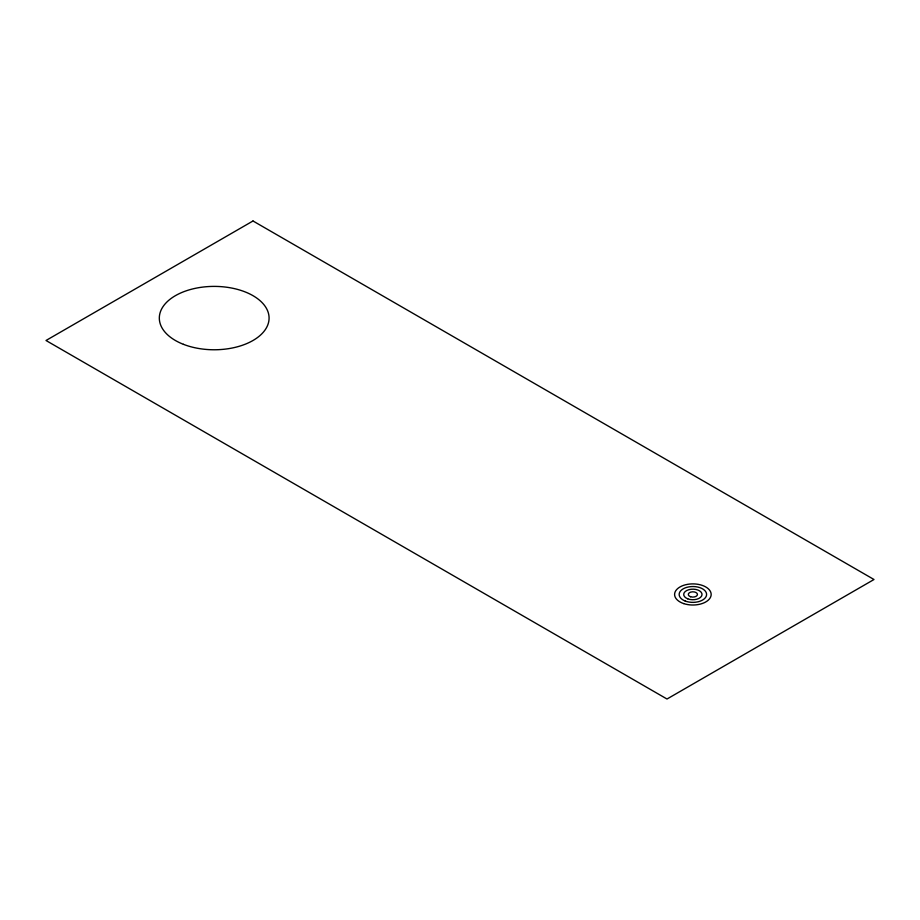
<?xml version="1.0" encoding="UTF-8"?>
<svg xmlns="http://www.w3.org/2000/svg" width="920" height="920" viewBox="0 0 920 920"><rect width="100%" height="100%" fill="white"/><g stroke="black" fill="none" stroke-linecap="round" stroke-linejoin="round"><path stroke-width="1.38" d="M253 220.984L46 340.492L667 699.016L874 579.508L253 220.984M183.425 344.322A54.889 31.694 0 0 0 268.939 320.344A54.889 31.694 0 0 0 190.198 289.582A54.889 31.694 0 0 0 183.425 344.322M690.586 596.735A4.577 2.645 0 0 0 697.452 594.446A4.577 2.645 0 0 0 690.586 592.158A4.577 2.645 0 0 0 690.586 596.735M687.746 598.828A9.143 5.278 0 0 0 701.994 594.826A9.143 5.278 0 0 0 688.873 589.697A9.143 5.278 0 0 0 687.746 598.828M685.181 601.013A13.719 7.923 0 0 0 706.56 595.01A13.719 7.923 0 0 0 686.883 587.328A13.719 7.923 0 0 0 685.181 601.013M683.732 603.601A18.296 10.568 0 0 0 711.171 594.446A18.296 10.568 0 0 0 683.732 585.304A18.296 10.568 0 0 0 683.732 603.601"/></g></svg>
